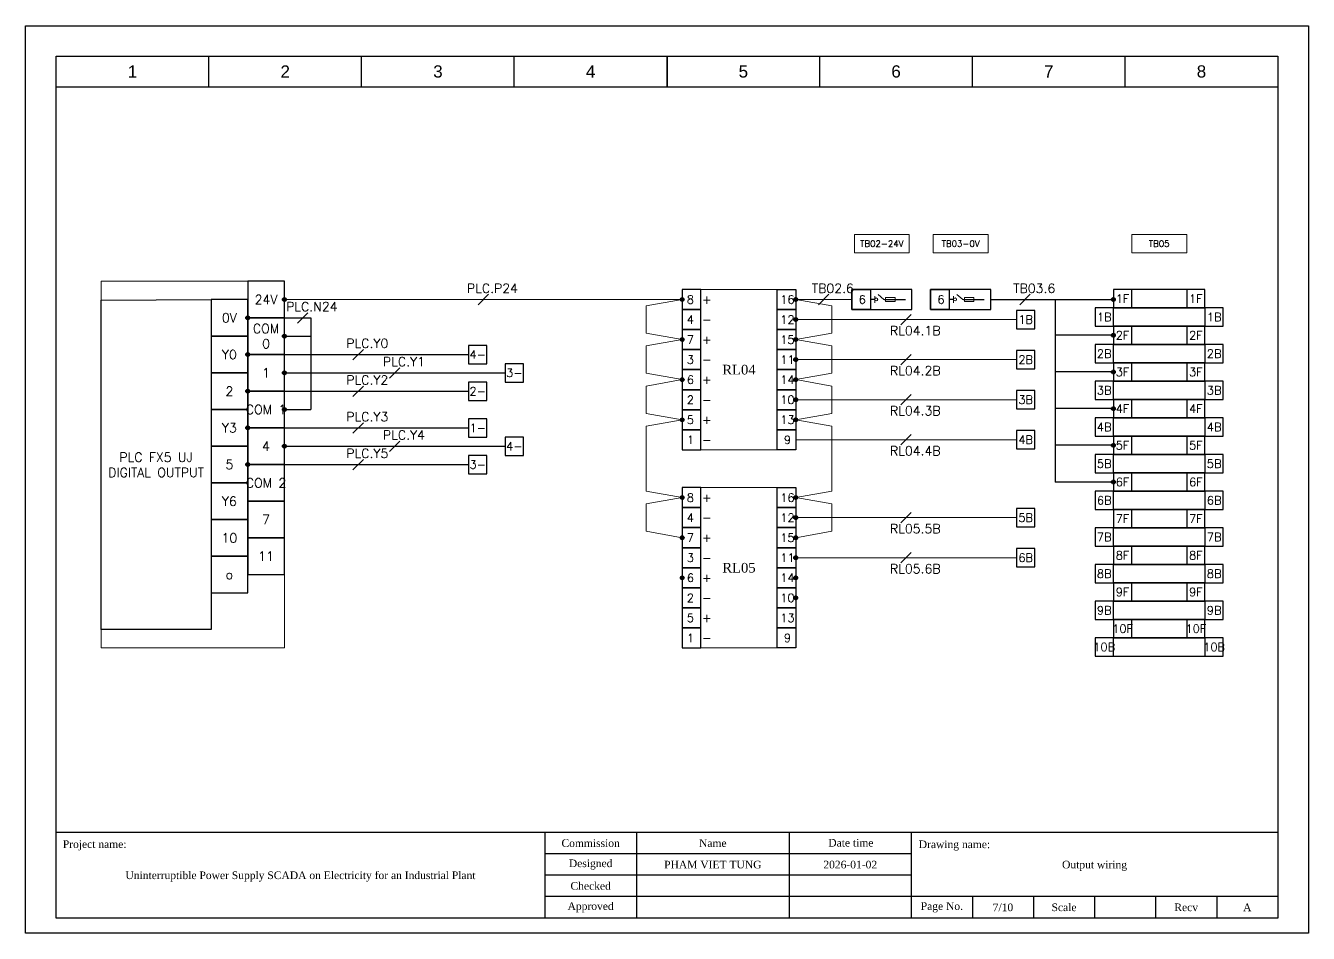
# Model space of a CAD drawing. Header units: millimetres. Extents: x 0 to 3300, y 0 to 297.
# Drawn here: x 1440 to 1860, y 0 to 297 of the extents above; entities that cross this region are included whole.
import ezdxf
from ezdxf.enums import TextEntityAlignment as Align

# ---------------------------------------------------------------- set-up
doc = ezdxf.new("R2010")
doc.units = ezdxf.units.MM
for name, color, linetype in [('0_TB_FEED THRU', 8, 'Continuous'), ('BLACK WIRE', 9, 'Continuous'), ('Frame_text', 3, 'Continuous')]:
    doc.layers.add(name, color=color, linetype=linetype)
for name, color, linetype, lineweight in [('LINE', 3, 'Continuous', 9), ('RED WIRE', 1, 'Continuous', 0), ('TEXT', 7, 'Continuous', 9), ('WIRING', 7, 'Continuous', 0)]:
    doc.layers.add(name, color=color, linetype=linetype, lineweight=lineweight)
doc.styles.add('F2.5 Romans', font='romans.shx', dxfattribs={"height": 2.5})
doc.styles.add('F4.0', font='arial.ttf', dxfattribs={"height": 4})
doc.styles.add('SIMPLEX', font='SIMPLEX.shx', dxfattribs={"width": 0.7})
doc.styles.get("Standard").update_dxf_attribs({"font": 'times.ttf', "height": 2.5})

# ---------------------------------------------------------------- blocks, each defined once
blk = doc.blocks.new('A3_BLOCK')
for p, q in [((10, 5), (10, 287)), ((10, 287), (410, 287)), ((60, 277), (60, 287)), ((110, 277), (110, 287)), ((160, 277), (160, 287)), ((210, 277), (210, 287)), ((210, 287), (210, 277)), ((260, 277), (260, 287)), ((310, 277), (310, 287)), ((360, 277), (360, 287)), ((410, 287), (410, 5)), ((10, 277), (410, 277)), ((410, 33), (10, 33)), ((170, 33), (170, 5)), ((200, 33), (200, 5)), ((250, 33), (250, 5)), ((290, 33), (290, 5)), ((290, 26), (170, 26)), ((290, 19), (170, 19)), ((410, 12), (170, 12)), ((310, 12), (310, 5)), ((330, 12), (330, 5)), ((350, 12), (350, 5)), ((370, 12), (370, 5)), ((390, 12), (390, 5)), ((410, 5), (10, 5))]:
    blk.add_line(p, q)
at = {"layer": 'Frame_text'}
blk.add_lwpolyline([(0, 0), (0, 297), (420, 297), (420, 0), (0, 0)], close=True, dxfattribs=at)
at = {"char_height": 4, "attachment_point": 5, "style": 'F4.0'}
for s, insert in [('1', (35, 282)), ('2', (85, 282)), ('3', (135, 282)), ('4', (185, 282)), ('5', (235, 282)), ('6', (285, 282)), ('7', (335, 282)), ('8', (385, 282))]:
    blk.add_mtext_dynamic_manual_height_columns(s, width=19.9819, gutter_width=25, heights=[0], dxfattribs=dict(at, insert=insert))
at = {"char_height": 2.5}
for s, width, insert, attachment_point in [('Project name:', 20.4464, (12.16, 30.44), 1), ('Commission', 24.3938, (185, 29.5), 5), ('Name', 19.9366, (225, 29.5), 5), ('\\pi2.82608;Date time', 19.9366, (259.98, 30.89), 1), ('Drawing name:', 24.4615, (292.42, 30.38), 1), ('Designed', 24.3938, (185, 22.5), 5), ('Checked', 25.3958, (185, 15.5), 5), ('Approved', 29.851, (185, 8.5), 5), ('Page No.', 19.9366, (300, 8.5), 5), ('Scale', 19.9366, (340, 8.5), 5), ('Recv', 19.9366, (380, 8.5), 5)]:
    blk.add_mtext_dynamic_manual_height_columns(s, width=width, gutter_width=25, heights=[0], dxfattribs=dict(at, insert=insert, attachment_point=attachment_point))
at = {"layer": 'Frame_text'}
for tag, p in [('DESIGNED', (225, 22.5)), ('DESIGNED_DATE', (270, 22.5)), ('DRAWING_NAME', (350, 22.5)), ('PROJECT_NAME', (90, 19)), ('CHECKED', (225, 15.5)), ('CHECKED_DATE', (270, 15.5)), ('APPROVED', (225, 8.5)), ('APPROVED_DATE', (270, 8.5)), ('PAGE', (320, 8.5)), ('SCALE', (360, 8.5)), ('RECV', (400, 8.5))]:
    blk.add_attdef(tag, text='', height=2.5, dxfattribs=at).set_placement(p, align=Align.MIDDLE_CENTER)

msp = doc.modelspace()

# ---------------------------------------------------------------- hatches: boundary and pattern name
at = {"linetype": 'Continuous'}
h = msp.add_hatch(dxfattribs=at)
h.set_pattern_fill('ANSI31', scale=0.096576, style=0)
h.set_pattern_definition([(45, (1291.45202, -40.61133), (-0.12046277, 0.12046277), [])])
edge = h.paths.add_edge_path()
edge.add_arc((1524.71, 207.4), 0.609, 0, 360)
h = msp.add_hatch(dxfattribs=at)
h.set_pattern_fill('ANSI31', scale=0.096576, style=0)
h.set_pattern_definition([(45, (1421.72467, -40.61133), (-0.12046277, 0.12046277), [])])
edge = h.paths.add_edge_path()
edge.add_arc((1654.98, 207.4), 0.609, 0, 360)
h = msp.add_hatch(dxfattribs=at)
h.set_pattern_fill('ANSI31', scale=0.096576, style=0)
h.set_pattern_definition([(45, (1458.88228, -40.61133), (-0.12046277, 0.12046277), [])])
edge = h.paths.add_edge_path()
edge.add_arc((1692.14, 207.4), 0.609, 0, 360)
h = msp.add_hatch(dxfattribs=at)
h.set_pattern_fill('ANSI31', scale=0.096576, style=0)
h.set_pattern_definition([(45, (1279.45202, -46.61133), (-0.12046277, 0.12046277), [])])
edge = h.paths.add_edge_path()
edge.add_arc((1512.71, 201.4), 0.609, 0, 360)
h = msp.add_hatch(dxfattribs=at)
h.set_pattern_fill('ANSI31', scale=0.096576, style=0)
h.set_pattern_definition([(45, (1458.88228, -47.16897), (-0.12046277, 0.12046277), [])])
edge = h.paths.add_edge_path()
edge.add_arc((1692.14, 200.84), 0.609, 0, 360)
h = msp.add_hatch(dxfattribs=at)
h.set_pattern_fill('ANSI31', scale=0.096576, style=0)
h.set_pattern_definition([(45, (1291.45202, -52.61133), (-0.12046277, 0.12046277), [])])
edge = h.paths.add_edge_path()
edge.add_arc((1524.71, 195.4), 0.609, 0, 360)
h = msp.add_hatch(dxfattribs=at)
h.set_pattern_fill('ANSI31', scale=0.096576, style=0)
h.set_pattern_definition([(45, (1421.72467, -53.7266), (-0.12046277, 0.12046277), [])])
edge = h.paths.add_edge_path()
edge.add_arc((1654.98, 194.28), 0.609, 0, 360)
h = msp.add_hatch(dxfattribs=at)
h.set_pattern_fill('ANSI31', scale=0.096576, style=0)
h.set_pattern_definition([(45, (1458.88228, -53.7266), (-0.12046277, 0.12046277), [])])
edge = h.paths.add_edge_path()
edge.add_arc((1692.14, 194.28), 0.609, 0, 360)
h = msp.add_hatch(dxfattribs=at)
h.set_pattern_fill('ANSI31', scale=0.096576, style=0)
h.set_pattern_definition([(45, (1279.45202, -58.61133), (-0.12046277, 0.12046277), [])])
edge = h.paths.add_edge_path()
edge.add_arc((1512.71, 189.4), 0.609, 0, 360)
h = msp.add_hatch(dxfattribs=at)
h.set_pattern_fill('ANSI31', scale=0.096576, style=0)
h.set_pattern_definition([(45, (1458.88228, -60.28423), (-0.12046277, 0.12046277), [])])
edge = h.paths.add_edge_path()
edge.add_arc((1692.14, 187.72), 0.609, 0, 360)
h = msp.add_hatch(dxfattribs=at)
h.set_pattern_fill('ANSI31', scale=0.096576, style=0)
h.set_pattern_definition([(45, (1291.45202, -64.61133), (-0.12046277, 0.12046277), [])])
edge = h.paths.add_edge_path()
edge.add_arc((1524.71, 183.4), 0.609, 0, 360)
h = msp.add_hatch(dxfattribs=at)
h.set_pattern_fill('ANSI31', scale=0.096576, style=0)
h.set_pattern_definition([(45, (1421.72467, -66.84186), (-0.12046277, 0.12046277), [])])
edge = h.paths.add_edge_path()
edge.add_arc((1654.98, 181.17), 0.609, 0, 360)
h = msp.add_hatch(dxfattribs=at)
h.set_pattern_fill('ANSI31', scale=0.096576, style=0)
h.set_pattern_definition([(45, (1458.88228, -66.84186), (-0.12046277, 0.12046277), [])])
edge = h.paths.add_edge_path()
edge.add_arc((1692.14, 181.17), 0.609, 0, 360)
h = msp.add_hatch(dxfattribs=at)
h.set_pattern_fill('ANSI31', scale=0.096576, style=0)
h.set_pattern_definition([(45, (1279.45202, -70.61133), (-0.12046277, 0.12046277), [])])
edge = h.paths.add_edge_path()
edge.add_arc((1512.71, 177.4), 0.609, 0, 360)
h = msp.add_hatch(dxfattribs=at)
h.set_pattern_fill('ANSI31', scale=0.096576, style=0)
h.set_pattern_definition([(45, (1458.88228, -73.39949), (-0.12046277, 0.12046277), [])])
edge = h.paths.add_edge_path()
edge.add_arc((1692.14, 174.61), 0.609, 0, 360)
h = msp.add_hatch(dxfattribs=at)
h.set_pattern_fill('ANSI31', scale=0.096576, style=0)
h.set_pattern_definition([(45, (1291.45202, -76.61133), (-0.12046277, 0.12046277), [])])
edge = h.paths.add_edge_path()
edge.add_arc((1524.71, 171.4), 0.609, 0, 360)
h = msp.add_hatch(dxfattribs=at)
h.set_pattern_fill('ANSI31', scale=0.096576, style=0)
h.set_pattern_definition([(45, (1421.72467, -79.95712), (-0.12046277, 0.12046277), [])])
edge = h.paths.add_edge_path()
edge.add_arc((1654.98, 168.05), 0.609, 0, 360)
h = msp.add_hatch(dxfattribs=at)
h.set_pattern_fill('ANSI31', scale=0.096576, style=0)
h.set_pattern_definition([(45, (1458.88228, -79.95712), (-0.12046277, 0.12046277), [])])
edge = h.paths.add_edge_path()
edge.add_arc((1692.14, 168.05), 0.609, 0, 360)
h = msp.add_hatch(dxfattribs=at)
h.set_pattern_fill('ANSI31', scale=0.096576, style=0)
h.set_pattern_definition([(45, (1279.45202, -82.61133), (-0.12046277, 0.12046277), [])])
edge = h.paths.add_edge_path()
edge.add_arc((1512.71, 165.4), 0.609, 0, 360)
h = msp.add_hatch(dxfattribs=at)
h.set_pattern_fill('ANSI31', scale=0.096576, style=0)
h.set_pattern_definition([(45, (1291.45202, -88.61133), (-0.12046277, 0.12046277), [])])
edge = h.paths.add_edge_path()
edge.add_arc((1524.71, 159.4), 0.609, 0, 360)
h = msp.add_hatch(dxfattribs=at)
h.set_pattern_fill('ANSI31', scale=0.096576, style=0)
h.set_pattern_definition([(45, (1279.45202, -94.61133), (-0.12046277, 0.12046277), [])])
edge = h.paths.add_edge_path()
edge.add_arc((1512.71, 153.4), 0.609, 0, 360)
h = msp.add_hatch(dxfattribs=at)
h.set_pattern_fill('ANSI31', scale=0.096576, style=0)
h.set_pattern_definition([(45, (1421.72467, -105.4291), (-0.12046277, 0.12046277), [])])
edge = h.paths.add_edge_path()
edge.add_arc((1654.98, 142.58), 0.609, 0, 360)
h = msp.add_hatch(dxfattribs=at)
h.set_pattern_fill('ANSI31', scale=0.096576, style=0)
h.set_pattern_definition([(45, (1458.88228, -105.4291), (-0.12046277, 0.12046277), [])])
edge = h.paths.add_edge_path()
edge.add_arc((1692.14, 142.58), 0.609, 0, 360)
h = msp.add_hatch(dxfattribs=at)
h.set_pattern_fill('ANSI31', scale=0.096576, style=0)
h.set_pattern_definition([(45, (1458.88228, -111.98674), (-0.12046277, 0.12046277), [])])
edge = h.paths.add_edge_path()
edge.add_arc((1692.14, 136.02), 0.609, 0, 360)
h = msp.add_hatch(dxfattribs=at)
h.set_pattern_fill('ANSI31', scale=0.096576, style=0)
h.set_pattern_definition([(45, (1421.72467, -118.54437), (-0.12046277, 0.12046277), [])])
edge = h.paths.add_edge_path()
edge.add_arc((1654.98, 129.46), 0.609, 0, 360)
h = msp.add_hatch(dxfattribs=at)
h.set_pattern_fill('ANSI31', scale=0.096576, style=0)
h.set_pattern_definition([(45, (1458.88228, -118.54437), (-0.12046277, 0.12046277), [])])
edge = h.paths.add_edge_path()
edge.add_arc((1692.14, 129.46), 0.609, 0, 360)
h = msp.add_hatch(dxfattribs=at)
h.set_pattern_fill('ANSI31', scale=0.096576, style=0)
h.set_pattern_definition([(45, (1458.88228, -125.102), (-0.12046277, 0.12046277), [])])
edge = h.paths.add_edge_path()
edge.add_arc((1692.14, 122.91), 0.609, 0, 360)
h = msp.add_hatch(dxfattribs=at)
h.set_pattern_fill('ANSI31', scale=0.096576, style=0)
h.set_pattern_definition([(45, (1421.72467, -131.65963), (-0.12046277, 0.12046277), [])])
edge = h.paths.add_edge_path()
edge.add_arc((1654.98, 116.35), 0.609, 0, 360)
h = msp.add_hatch(dxfattribs=at)
h.set_pattern_fill('ANSI31', scale=0.096576, style=0)
h.set_pattern_definition([(45, (1458.88228, -131.65963), (-0.12046277, 0.12046277), [])])
edge = h.paths.add_edge_path()
edge.add_arc((1692.14, 116.35), 0.609, 0, 360)
h = msp.add_hatch(dxfattribs=at)
h.set_pattern_fill('ANSI31', scale=0.096576, style=0)
h.set_pattern_definition([(45, (1458.88228, -138.21726), (-0.12046277, 0.12046277), [])])
edge = h.paths.add_edge_path()
edge.add_arc((1692.14, 109.79), 0.609, 0, 360)
at = {"layer": '0_TB_FEED THRU', "linetype": 'Continuous'}
h = msp.add_hatch(dxfattribs=at)
h.set_pattern_fill('ANSI31', scale=0.096576, style=0)
h.set_pattern_definition([(45, (1562.90057, -40.61133), (-0.12046277, 0.12046277), [])])
edge = h.paths.add_edge_path()
edge.add_arc((1796.16, 207.4), 0.609, 0, 360)
h = msp.add_hatch(dxfattribs=at)
h.set_pattern_fill('ANSI31', scale=0.096576, style=0)
h.set_pattern_definition([(45, (1562.90057, -52.33252), (-0.12046277, 0.12046277), [])])
edge = h.paths.add_edge_path()
edge.add_arc((1796.16, 195.68), 0.609, 0, 360)
h = msp.add_hatch(dxfattribs=at)
h.set_pattern_fill('ANSI31', scale=0.096576, style=0)
h.set_pattern_definition([(45, (1562.90057, -64.33252), (-0.12046277, 0.12046277), [])])
edge = h.paths.add_edge_path()
edge.add_arc((1796.16, 183.68), 0.609, 0, 360)
h = msp.add_hatch(dxfattribs=at)
h.set_pattern_fill('ANSI31', scale=0.096576, style=0)
h.set_pattern_definition([(45, (1562.90057, -76.33252), (-0.12046277, 0.12046277), [])])
edge = h.paths.add_edge_path()
edge.add_arc((1796.16, 171.68), 0.609, 0, 360)
h = msp.add_hatch(dxfattribs=at)
h.set_pattern_fill('ANSI31', scale=0.096576, style=0)
h.set_pattern_definition([(45, (1562.90057, -88.33252), (-0.12046277, 0.12046277), [])])
edge = h.paths.add_edge_path()
edge.add_arc((1796.16, 159.68), 0.609, 0, 360)
h = msp.add_hatch(dxfattribs=at)
h.set_pattern_fill('ANSI31', scale=0.096576, style=0)
h.set_pattern_definition([(45, (1562.90057, -100.33252), (-0.12046277, 0.12046277), [])])
edge = h.paths.add_edge_path()
edge.add_arc((1796.16, 147.68), 0.609, 0, 360)

# ---------------------------------------------------------------- linework, layer by layer
for p, q in [((1826.16, 210.68), (1796.16, 210.68)), ((1832.16, 204.68), (1790.16, 204.68)), ((1796.16, 204.68), (1826.16, 204.68)), ((1790.16, 198.68), (1832.16, 198.68)), ((1826.16, 198.68), (1796.16, 198.68)), ((1832.16, 192.68), (1790.16, 192.68)), ((1796.16, 192.68), (1826.16, 192.68)), ((1790.16, 186.68), (1832.16, 186.68)), ((1826.16, 186.68), (1796.16, 186.68)), ((1832.16, 180.68), (1790.16, 180.68)), ((1796.16, 180.68), (1826.16, 180.68)), ((1790.16, 174.68), (1832.16, 174.68)), ((1826.16, 174.68), (1796.16, 174.68)), ((1832.16, 168.68), (1790.16, 168.68)), ((1796.16, 168.68), (1826.16, 168.68)), ((1790.16, 162.68), (1832.16, 162.68)), ((1826.16, 162.68), (1796.16, 162.68)), ((1832.16, 156.68), (1790.16, 156.68)), ((1796.16, 156.68), (1826.16, 156.68)), ((1790.16, 150.68), (1832.16, 150.68)), ((1826.16, 150.68), (1796.16, 150.68)), ((1832.16, 144.68), (1790.16, 144.68)), ((1796.16, 144.68), (1826.16, 144.68)), ((1790.16, 138.68), (1832.16, 138.68)), ((1826.16, 138.68), (1796.16, 138.68)), ((1832.16, 132.68), (1790.16, 132.68)), ((1796.16, 132.68), (1826.16, 132.68)), ((1790.16, 126.68), (1832.16, 126.68)), ((1826.16, 126.68), (1796.16, 126.68)), ((1832.16, 120.68), (1790.16, 120.68)), ((1796.16, 120.68), (1826.16, 120.68)), ((1790.16, 114.68), (1832.16, 114.68)), ((1826.16, 114.68), (1796.16, 114.68)), ((1832.16, 108.68), (1790.16, 108.68)), ((1796.16, 108.68), (1826.16, 108.68)), ((1790.16, 102.68), (1832.16, 102.68)), ((1826.16, 102.68), (1796.16, 102.68)), ((1832.16, 96.68), (1790.16, 96.68)), ((1796.16, 96.68), (1826.16, 96.68)), ((1790.16, 90.68), (1832.16, 90.68))]:
    msp.add_line(p, q)
at = {"color": 0}
for p, q in [((1718, 207.4), (1716.62, 207.4)), ((1721.23, 207.4), (1728.04, 207.4)), ((1743.81, 207.4), (1742.43, 207.4)), ((1747.04, 207.4), (1753.85, 207.4))]:
    msp.add_line(p, q, dxfattribs=at)
for points in [[(1661.1, 210.68), (1654.98, 210.68), (1654.98, 204.12), (1661.1, 204.12)], [(1686.03, 210.68), (1692.14, 210.68), (1692.14, 204.12), (1686.03, 204.12)], [(1661.1, 204.12), (1654.98, 204.12), (1654.98, 197.56), (1661.1, 197.56)], [(1686.03, 204.12), (1692.14, 204.12), (1692.14, 197.56), (1686.03, 197.56)], [(1661.1, 197.56), (1654.98, 197.56), (1654.98, 191), (1661.1, 191)], [(1686.03, 197.56), (1692.14, 197.56), (1692.14, 191), (1686.03, 191)], [(1585.03, 186.4), (1591.03, 186.4), (1591.03, 192.4), (1585.03, 192.4)], [(1661.1, 191), (1654.98, 191), (1654.98, 184.45), (1661.1, 184.45)], [(1686.03, 191), (1692.14, 191), (1692.14, 184.45), (1686.03, 184.45)], [(1597.03, 180.4), (1603.03, 180.4), (1603.03, 186.4), (1597.03, 186.4)], [(1661.1, 184.45), (1654.98, 184.45), (1654.98, 177.89), (1661.1, 177.89)], [(1686.03, 184.45), (1692.14, 184.45), (1692.14, 177.89), (1686.03, 177.89)], [(1585.03, 174.4), (1591.03, 174.4), (1591.03, 180.4), (1585.03, 180.4)], [(1661.1, 177.89), (1654.98, 177.89), (1654.98, 171.33), (1661.1, 171.33)], [(1686.03, 177.89), (1692.14, 177.89), (1692.14, 171.33), (1686.03, 171.33)], [(1585.03, 162.4), (1591.03, 162.4), (1591.03, 168.4), (1585.03, 168.4)], [(1661.1, 171.33), (1654.98, 171.33), (1654.98, 164.77), (1661.1, 164.77)], [(1686.03, 171.33), (1692.14, 171.33), (1692.14, 164.77), (1686.03, 164.77)], [(1661.1, 164.77), (1654.98, 164.77), (1654.98, 158.21), (1661.1, 158.21)], [(1686.03, 164.77), (1692.14, 164.77), (1692.14, 158.21), (1686.03, 158.21)], [(1597.03, 156.4), (1603.03, 156.4), (1603.03, 162.4), (1597.03, 162.4)], [(1585.03, 150.4), (1591.03, 150.4), (1591.03, 156.4), (1585.03, 156.4)], [(1661.1, 145.86), (1654.98, 145.86), (1654.98, 139.3), (1661.1, 139.3)], [(1686.03, 145.86), (1692.14, 145.86), (1692.14, 139.3), (1686.03, 139.3)], [(1661.1, 139.3), (1654.98, 139.3), (1654.98, 132.74), (1661.1, 132.74)], [(1686.03, 139.3), (1692.14, 139.3), (1692.14, 132.74), (1686.03, 132.74)], [(1661.1, 132.74), (1654.98, 132.74), (1654.98, 126.18), (1661.1, 126.18)], [(1686.03, 132.74), (1692.14, 132.74), (1692.14, 126.18), (1686.03, 126.18)], [(1661.1, 126.18), (1654.98, 126.18), (1654.98, 119.63), (1661.1, 119.63)], [(1686.03, 126.18), (1692.14, 126.18), (1692.14, 119.63), (1686.03, 119.63)], [(1661.1, 119.63), (1654.98, 119.63), (1654.98, 113.07), (1661.1, 113.07)], [(1686.03, 119.63), (1692.14, 119.63), (1692.14, 113.07), (1686.03, 113.07)], [(1661.1, 113.07), (1654.98, 113.07), (1654.98, 106.51), (1661.1, 106.51)], [(1686.03, 113.07), (1692.14, 113.07), (1692.14, 106.51), (1686.03, 106.51)], [(1661.1, 106.51), (1654.98, 106.51), (1654.98, 99.95), (1661.1, 99.95)], [(1686.03, 106.51), (1692.14, 106.51), (1692.14, 99.95), (1686.03, 99.95)], [(1661.1, 99.95), (1654.98, 99.95), (1654.98, 93.4), (1661.1, 93.4)], [(1686.03, 99.95), (1692.14, 99.95), (1692.14, 93.4), (1686.03, 93.4)]]:
    msp.add_lwpolyline(points, close=True)
at = {"color": 7, "linetype": 'Continuous'}
for centre in [(1524.71, 207.4), (1654.98, 207.4), (1692.14, 207.4), (1512.71, 201.4), (1692.14, 200.84), (1524.71, 195.4), (1654.98, 194.28), (1692.14, 194.28), (1512.71, 189.4), (1692.14, 187.72), (1524.71, 183.4), (1654.98, 181.17), (1692.14, 181.17), (1512.71, 177.4), (1692.14, 174.61), (1524.71, 171.4), (1654.98, 168.05), (1692.14, 168.05), (1512.71, 165.4), (1524.71, 159.4), (1512.71, 153.4), (1654.98, 142.58), (1692.14, 142.58), (1692.14, 136.02), (1654.98, 129.46), (1692.14, 129.46), (1692.14, 122.91), (1654.98, 116.35), (1692.14, 116.35), (1692.14, 109.79)]:
    msp.add_circle(centre, 0.609, dxfattribs=at)
at = {"layer": '0_TB_FEED THRU'}
for p, q in [((1796.16, 210.68), (1796.16, 204.68)), ((1826.16, 204.68), (1826.16, 210.68)), ((1790.16, 204.68), (1790.16, 198.68)), ((1832.16, 198.68), (1832.16, 204.68)), ((1796.16, 198.68), (1796.16, 192.68)), ((1826.16, 192.68), (1826.16, 198.68)), ((1512.71, 189.4), (1585.03, 189.4)), ((1790.16, 192.68), (1790.16, 186.68)), ((1832.16, 186.68), (1832.16, 192.68)), ((1796.16, 186.68), (1796.16, 180.68)), ((1826.16, 180.68), (1826.16, 186.68)), ((1524.71, 183.4), (1597.03, 183.4)), ((1790.16, 180.68), (1790.16, 174.68)), ((1832.16, 174.68), (1832.16, 180.68)), ((1512.71, 177.4), (1585.03, 177.4)), ((1796.16, 174.68), (1796.16, 168.68)), ((1826.16, 168.68), (1826.16, 174.68)), ((1790.16, 168.68), (1790.16, 162.68)), ((1832.16, 162.68), (1832.16, 168.68)), ((1512.71, 165.4), (1585.03, 165.4)), ((1796.16, 162.68), (1796.16, 156.68)), ((1826.16, 156.68), (1826.16, 162.68)), ((1524.71, 159.4), (1597.03, 159.4)), ((1790.16, 156.68), (1790.16, 150.68)), ((1832.16, 150.68), (1832.16, 156.68)), ((1512.71, 153.4), (1585.03, 153.4)), ((1796.16, 150.68), (1796.16, 144.68)), ((1826.16, 144.68), (1826.16, 150.68)), ((1790.16, 144.68), (1790.16, 138.68)), ((1832.16, 138.68), (1832.16, 144.68)), ((1796.16, 138.68), (1796.16, 132.68)), ((1826.16, 132.68), (1826.16, 138.68)), ((1790.16, 132.68), (1790.16, 126.68)), ((1832.16, 126.68), (1832.16, 132.68)), ((1796.16, 126.68), (1796.16, 120.68)), ((1826.16, 120.68), (1826.16, 126.68)), ((1790.16, 120.68), (1790.16, 114.68)), ((1832.16, 114.68), (1832.16, 120.68)), ((1796.16, 114.68), (1796.16, 108.68)), ((1826.16, 108.68), (1826.16, 114.68)), ((1790.16, 108.68), (1790.16, 102.68)), ((1832.16, 102.68), (1832.16, 108.68)), ((1796.16, 102.68), (1796.16, 96.68)), ((1826.16, 96.68), (1826.16, 102.68)), ((1790.16, 96.68), (1790.16, 90.68)), ((1832.16, 90.68), (1832.16, 96.68))]:
    msp.add_line(p, q, dxfattribs=at)
for points in [[(1512.71, 201.4), (1524.71, 201.4), (1524.71, 213.4), (1512.71, 213.4)], [(1710.5, 210.68), (1710.5, 204.11), (1730.19, 204.11), (1730.19, 210.68)], [(1710.5, 210.68), (1716.62, 210.68), (1716.62, 204.11), (1710.5, 204.11)], [(1736.31, 210.68), (1736.31, 204.11), (1756, 204.11), (1756, 210.68)], [(1736.31, 210.68), (1742.43, 210.68), (1742.43, 204.11), (1736.31, 204.11)], [(1796.16, 204.68), (1802.16, 204.68), (1802.16, 210.68), (1796.16, 210.68)], [(1820.16, 204.68), (1826.16, 204.68), (1826.16, 210.68), (1820.16, 210.68)], [(1464.71, 207.18), (1500.71, 207.4), (1500.71, 99.4), (1464.71, 99.4)], [(1500.71, 195.4), (1512.71, 195.4), (1512.71, 207.4), (1500.71, 207.4)], [(1764.46, 197.84), (1770.46, 197.84), (1770.46, 203.84), (1764.46, 203.84)], [(1790.16, 198.68), (1796.16, 198.68), (1796.16, 204.68), (1790.16, 204.68)], [(1826.16, 198.68), (1832.16, 198.68), (1832.16, 204.68), (1826.16, 204.68)], [(1512.71, 189.4), (1524.71, 189.4), (1524.71, 201.4), (1512.71, 201.4)], [(1796.16, 192.68), (1802.16, 192.68), (1802.16, 198.68), (1796.16, 198.68)], [(1820.16, 192.68), (1826.16, 192.68), (1826.16, 198.68), (1820.16, 198.68)], [(1500.71, 183.4), (1512.71, 183.4), (1512.71, 195.4), (1500.71, 195.4)], [(1512.71, 177.4), (1524.71, 177.4), (1524.71, 189.4), (1512.71, 189.4)], [(1764.46, 184.72), (1770.46, 184.72), (1770.46, 190.72), (1764.46, 190.72)], [(1790.16, 186.68), (1796.16, 186.68), (1796.16, 192.68), (1790.16, 192.68)], [(1826.16, 186.68), (1832.16, 186.68), (1832.16, 192.68), (1826.16, 192.68)], [(1796.16, 180.68), (1802.16, 180.68), (1802.16, 186.68), (1796.16, 186.68)], [(1820.16, 180.68), (1826.16, 180.68), (1826.16, 186.68), (1820.16, 186.68)], [(1500.71, 171.4), (1512.71, 171.4), (1512.71, 183.4), (1500.71, 183.4)], [(1790.16, 174.68), (1796.16, 174.68), (1796.16, 180.68), (1790.16, 180.68)], [(1826.16, 174.68), (1832.16, 174.68), (1832.16, 180.68), (1826.16, 180.68)], [(1512.71, 165.4), (1524.71, 165.4), (1524.71, 177.4), (1512.71, 177.4)], [(1764.46, 171.61), (1770.46, 171.61), (1770.46, 177.61), (1764.46, 177.61)], [(1796.16, 168.68), (1802.16, 168.68), (1802.16, 174.68), (1796.16, 174.68)], [(1820.16, 168.68), (1826.16, 168.68), (1826.16, 174.68), (1820.16, 174.68)], [(1500.71, 159.4), (1512.71, 159.4), (1512.71, 171.4), (1500.71, 171.4)], [(1790.16, 162.68), (1796.16, 162.68), (1796.16, 168.68), (1790.16, 168.68)], [(1826.16, 162.68), (1832.16, 162.68), (1832.16, 168.68), (1826.16, 168.68)], [(1512.71, 153.4), (1524.71, 153.4), (1524.71, 165.4), (1512.71, 165.4)], [(1764.46, 158.49), (1770.46, 158.49), (1770.46, 164.49), (1764.46, 164.49)], [(1796.16, 156.68), (1802.16, 156.68), (1802.16, 162.68), (1796.16, 162.68)], [(1820.16, 156.68), (1826.16, 156.68), (1826.16, 162.68), (1820.16, 162.68)], [(1500.71, 147.4), (1512.71, 147.4), (1512.71, 159.4), (1500.71, 159.4)], [(1790.16, 150.68), (1796.16, 150.68), (1796.16, 156.68), (1790.16, 156.68)], [(1826.16, 150.68), (1832.16, 150.68), (1832.16, 156.68), (1826.16, 156.68)], [(1512.71, 141.4), (1524.71, 141.4), (1524.71, 153.4), (1512.71, 153.4)], [(1500.71, 135.4), (1512.71, 135.4), (1512.71, 147.4), (1500.71, 147.4)], [(1796.16, 144.68), (1802.16, 144.68), (1802.16, 150.68), (1796.16, 150.68)], [(1820.16, 144.68), (1826.16, 144.68), (1826.16, 150.68), (1820.16, 150.68)], [(1790.16, 138.68), (1796.16, 138.68), (1796.16, 144.68), (1790.16, 144.68)], [(1826.16, 138.68), (1832.16, 138.68), (1832.16, 144.68), (1826.16, 144.68)], [(1512.71, 129.4), (1524.71, 129.4), (1524.71, 141.4), (1512.71, 141.4)], [(1764.46, 133.02), (1770.46, 133.02), (1770.46, 139.02), (1764.46, 139.02)], [(1796.16, 132.68), (1802.16, 132.68), (1802.16, 138.68), (1796.16, 138.68)], [(1820.16, 132.68), (1826.16, 132.68), (1826.16, 138.68), (1820.16, 138.68)], [(1500.71, 123.4), (1512.71, 123.4), (1512.71, 135.4), (1500.71, 135.4)], [(1790.16, 126.68), (1796.16, 126.68), (1796.16, 132.68), (1790.16, 132.68)], [(1826.16, 126.68), (1832.16, 126.68), (1832.16, 132.68), (1826.16, 132.68)], [(1512.71, 117.4), (1524.71, 117.4), (1524.71, 129.4), (1512.71, 129.4)], [(1796.16, 120.68), (1802.16, 120.68), (1802.16, 126.68), (1796.16, 126.68)], [(1820.16, 120.68), (1826.16, 120.68), (1826.16, 126.68), (1820.16, 126.68)], [(1500.71, 111.4), (1512.71, 111.4), (1512.71, 123.4), (1500.71, 123.4)], [(1764.46, 119.91), (1770.46, 119.91), (1770.46, 125.91), (1764.46, 125.91)], [(1790.16, 114.68), (1796.16, 114.68), (1796.16, 120.68), (1790.16, 120.68)], [(1826.16, 114.68), (1832.16, 114.68), (1832.16, 120.68), (1826.16, 120.68)], [(1796.16, 108.68), (1802.16, 108.68), (1802.16, 114.68), (1796.16, 114.68)], [(1820.16, 108.68), (1826.16, 108.68), (1826.16, 114.68), (1820.16, 114.68)], [(1790.16, 102.68), (1796.16, 102.68), (1796.16, 108.68), (1790.16, 108.68)], [(1826.16, 102.68), (1832.16, 102.68), (1832.16, 108.68), (1826.16, 108.68)], [(1796.16, 96.68), (1802.16, 96.68), (1802.16, 102.68), (1796.16, 102.68)], [(1820.16, 96.68), (1826.16, 96.68), (1826.16, 102.68), (1820.16, 102.68)], [(1790.16, 90.68), (1796.16, 90.68), (1796.16, 96.68), (1790.16, 96.68)], [(1826.16, 90.68), (1832.16, 90.68), (1832.16, 96.68), (1826.16, 96.68)]]:
    msp.add_lwpolyline(points, close=True, dxfattribs=at)
at = {"layer": '0_TB_FEED THRU', "color": 7, "linetype": 'Continuous'}
for centre in [(1796.16, 207.4), (1796.16, 195.68), (1796.16, 183.68), (1796.16, 171.68), (1796.16, 159.68), (1796.16, 147.68)]:
    msp.add_circle(centre, 0.609, dxfattribs=at)
at = {"layer": 'BLACK WIRE'}
for p, q in [((1756, 207.4), (1796.16, 207.4)), ((1777.08, 207.4), (1777.08, 183.68)), ((1512.71, 201.4), (1533.39, 201.4)), ((1533.39, 201.4), (1533.39, 195.36)), ((1524.71, 195.4), (1533.39, 195.36)), ((1533.39, 195.36), (1533.39, 171.4)), ((1796.16, 195.68), (1777.08, 195.68)), ((1796.16, 183.68), (1777.08, 183.68)), ((1777.08, 183.68), (1777.08, 147.68)), ((1524.71, 171.4), (1533.39, 171.4)), ((1796.16, 171.68), (1777.08, 171.68)), ((1796.16, 159.68), (1777.08, 159.68)), ((1796.16, 147.68), (1777.08, 147.68))]:
    msp.add_line(p, q, dxfattribs=at)
at = {"layer": 'LINE'}
for p, q in [((1718, 208.5), (1718, 206.29)), ((1743.81, 208.5), (1743.81, 206.29))]:
    msp.add_line(p, q, dxfattribs=at)
for points in [[(1711.34, 222.68), (1729.34, 222.68), (1729.34, 228.68), (1711.34, 228.68)], [(1737.15, 222.68), (1755.15, 222.68), (1755.15, 228.68), (1737.15, 228.68)], [(1802.16, 222.68), (1820.16, 222.68), (1820.16, 228.68), (1802.16, 228.68)], [(1464.71, 93.4), (1524.71, 93.4), (1524.71, 213.4), (1464.71, 213.4)]]:
    msp.add_lwpolyline(points, close=True, dxfattribs=at)
for centre in [(1718.5, 207.4), (1744.31, 207.4)]:
    msp.add_circle(centre, 0.491, dxfattribs=at)
at = {"layer": 'RED WIRE'}
for p, q in [((1524.71, 207.4), (1654.98, 207.4)), ((1654.98, 207.4), (1643.17, 205.31)), ((1692.14, 207.4), (1703.96, 205.31)), ((1692.14, 207.4), (1710.5, 207.4)), ((1643.17, 205.31), (1643.17, 196.37)), ((1703.96, 205.31), (1703.96, 196.37)), ((1692.14, 200.84), (1764.46, 200.84)), ((1654.98, 194.28), (1643.17, 196.37)), ((1654.98, 194.28), (1643.17, 192.2)), ((1692.14, 194.28), (1703.96, 196.37)), ((1692.14, 194.28), (1703.96, 192.2)), ((1643.17, 192.2), (1643.17, 183.25)), ((1703.96, 192.2), (1703.96, 183.25)), ((1692.14, 187.72), (1764.46, 187.72)), ((1654.98, 181.17), (1643.17, 183.25)), ((1654.98, 181.17), (1643.17, 179.08)), ((1692.14, 181.17), (1703.96, 183.25)), ((1692.14, 181.17), (1703.96, 179.08)), ((1643.17, 179.08), (1643.17, 170.13)), ((1703.96, 179.08), (1703.96, 170.13)), ((1692.14, 174.61), (1764.46, 174.61)), ((1654.98, 168.05), (1643.17, 170.13)), ((1654.98, 168.05), (1643.17, 165.97)), ((1692.14, 168.05), (1703.96, 170.13)), ((1692.14, 168.05), (1703.96, 165.97)), ((1643.17, 165.97), (1643.17, 144.66)), ((1703.96, 165.97), (1703.96, 144.66)), ((1692.14, 161.49), (1764.46, 161.49)), ((1654.98, 142.58), (1643.17, 144.66)), ((1692.14, 142.58), (1703.96, 144.66)), ((1654.98, 142.58), (1643.17, 140.5)), ((1643.17, 140.5), (1643.17, 131.55)), ((1692.14, 142.58), (1703.96, 140.5)), ((1703.96, 140.5), (1703.96, 131.55)), ((1692.14, 136.02), (1764.46, 136.02)), ((1654.98, 129.46), (1643.17, 131.55)), ((1692.14, 129.46), (1703.96, 131.55)), ((1692.14, 122.91), (1764.46, 122.91))]:
    msp.add_line(p, q, dxfattribs=at)
at = {"layer": 'WIRING'}
for p, q in [((1588.15, 205.7), (1591.55, 209.09)), ((1699.62, 205.7), (1703.02, 209.09)), ((1721.03, 207.4), (1719.09, 209.01)), ((1721.57, 207.4), (1721.03, 207.4)), ((1746.84, 207.4), (1744.9, 209.01)), ((1747.38, 207.4), (1746.84, 207.4)), ((1765.56, 205.7), (1768.96, 209.09)), ((1529.03, 199.7), (1532.42, 203.09)), ((1726.61, 199.14), (1730, 202.54)), ((1547.18, 187.7), (1550.57, 191.09)), ((1726.61, 186.03), (1730, 189.42)), ((1559.18, 181.7), (1562.57, 185.09)), ((1547.18, 175.7), (1550.57, 179.09)), ((1726.61, 172.91), (1730, 176.31)), ((1547.18, 163.7), (1550.57, 167.09)), ((1559.18, 157.7), (1562.57, 161.09)), ((1726.61, 159.8), (1730, 163.19)), ((1547.18, 151.7), (1550.57, 155.09)), ((1726.61, 134.32), (1730, 137.72)), ((1726.61, 121.21), (1730, 124.6))]:
    msp.add_line(p, q, dxfattribs=at)
for points in [[(1724.67, 208.07), (1721.57, 208.07), (1721.57, 206.72), (1724.67, 206.72)], [(1750.48, 208.07), (1747.38, 208.07), (1747.38, 206.72), (1750.48, 206.72)]]:
    msp.add_lwpolyline(points, close=True, dxfattribs=at)
at = {"layer": 'WIRING', "color": 3, "linetype": 'Continuous'}
for points in [[(1692.14, 158.21), (1654.98, 158.21), (1654.98, 210.68), (1692.14, 210.68)], [(1692.14, 93.4), (1654.98, 93.4), (1654.98, 145.86), (1692.14, 145.86)]]:
    msp.add_3dface(points, dxfattribs=at)

# ---------------------------------------------------------------- block references
ref = msp.add_blockref('A3_BLOCK', (1440, 0))
ref.add_attrib('RECV', 'A', dxfattribs={"layer": 'Frame_text', "height": 2.5}).set_placement((1840, 8.5), align=Align.MIDDLE_CENTER)
ref.add_attrib('PAGE', '7/10', dxfattribs={"layer": 'Frame_text', "height": 2.5}).set_placement((1760, 8.5), align=Align.MIDDLE_CENTER)
ref.add_attrib('DRAWING_NAME', 'Output wiring', dxfattribs={"layer": 'Frame_text', "height": 2.5}).set_placement((1790, 22.5), align=Align.MIDDLE_CENTER)
ref.add_attrib('DESIGNED_DATE', '2026-01-02', dxfattribs={"layer": 'Frame_text', "height": 2.5}).set_placement((1710, 22.5), align=Align.MIDDLE_CENTER)
ref.add_attrib('DESIGNED', 'PHAM VIET TUNG', dxfattribs={"layer": 'Frame_text', "height": 2.5}).set_placement((1665, 22.5), align=Align.MIDDLE_CENTER)
ref.add_attrib('PROJECT_NAME', 'Uninterruptible Power Supply SCADA on Electricity for an Industrial Plant', dxfattribs={"layer": 'Frame_text', "height": 2.5}).set_placement((1530, 19), align=Align.MIDDLE_CENTER)

# ---------------------------------------------------------------- texts
at = {"color": 2}
for s, height, style, p in [('TB02-24V', 2.057, 'F2.5 Romans', (1720.34, 225.68)), ('TB03-0V', 2.057, 'F2.5 Romans', (1746.15, 225.68)), ('TB05', 2.057, 'F2.5 Romans', (1811.16, 225.68)), ('8', 2.72, 'SIMPLEX', (1657.68, 207.38)), ('+', 2.72, 'SIMPLEX', (1663.05, 207.38)), ('16', 2.72, 'SIMPLEX', (1689.45, 207.38)), ('4', 2.72, 'SIMPLEX', (1657.68, 200.82)), ('12', 2.72, 'SIMPLEX', (1689.45, 200.82)), ('-', 2.72, 'SIMPLEX', (1663.05, 200.82)), ('7', 2.72, 'SIMPLEX', (1657.68, 194.26)), ('+', 2.72, 'SIMPLEX', (1663.05, 194.26)), ('15', 2.72, 'SIMPLEX', (1689.45, 194.26)), ('4-', 2.72, 'SIMPLEX', (1588.03, 189.4)), ('3', 2.72, 'SIMPLEX', (1657.68, 187.71)), ('11', 2.72, 'SIMPLEX', (1689.45, 187.71)), ('-', 2.72, 'SIMPLEX', (1663.05, 187.71)), ('3-', 2.72, 'SIMPLEX', (1600.03, 183.4)), ('6', 2.72, 'SIMPLEX', (1657.68, 181.15)), ('+', 2.72, 'SIMPLEX', (1663.05, 181.15)), ('14', 2.72, 'SIMPLEX', (1689.45, 181.15)), ('2-', 2.72, 'SIMPLEX', (1588.03, 177.4)), ('2', 2.72, 'SIMPLEX', (1657.68, 174.59)), ('-', 2.72, 'SIMPLEX', (1663.05, 174.59)), ('10', 2.72, 'SIMPLEX', (1689.45, 174.59)), ('5', 2.72, 'SIMPLEX', (1657.68, 168.03)), ('+', 2.72, 'SIMPLEX', (1663.05, 168.03)), ('13', 2.72, 'SIMPLEX', (1689.45, 168.03)), ('1-', 2.72, 'SIMPLEX', (1588.03, 165.4)), ('4-', 2.72, 'SIMPLEX', (1600.03, 159.4)), ('1', 2.72, 'SIMPLEX', (1657.68, 161.48)), ('-', 2.72, 'SIMPLEX', (1663.05, 161.48)), ('9', 2.72, 'SIMPLEX', (1689.45, 161.48)), ('3-', 2.72, 'SIMPLEX', (1588.03, 153.4)), ('8', 2.72, 'SIMPLEX', (1657.68, 142.56)), ('+', 2.72, 'SIMPLEX', (1663.05, 142.56)), ('16', 2.72, 'SIMPLEX', (1689.45, 142.56)), ('4', 2.72, 'SIMPLEX', (1657.68, 136)), ('-', 2.72, 'SIMPLEX', (1663.05, 136)), ('12', 2.72, 'SIMPLEX', (1689.45, 136)), ('7', 2.72, 'SIMPLEX', (1657.68, 129.45)), ('+', 2.72, 'SIMPLEX', (1663.05, 129.45)), ('15', 2.72, 'SIMPLEX', (1689.45, 129.45)), ('3', 2.72, 'SIMPLEX', (1657.68, 122.89)), ('-', 2.72, 'SIMPLEX', (1663.05, 122.89)), ('11', 2.72, 'SIMPLEX', (1689.45, 122.89)), ('6', 2.72, 'SIMPLEX', (1657.68, 116.33)), ('14', 2.72, 'SIMPLEX', (1689.45, 116.33)), ('+', 2.72, 'SIMPLEX', (1663.05, 116.33)), ('2', 2.72, 'SIMPLEX', (1657.68, 109.77)), ('-', 2.72, 'SIMPLEX', (1663.05, 109.77)), ('10', 2.72, 'SIMPLEX', (1689.45, 109.77)), ('5', 2.72, 'SIMPLEX', (1657.68, 103.22)), ('+', 2.72, 'SIMPLEX', (1663.05, 103.22)), ('13', 2.72, 'SIMPLEX', (1689.45, 103.22)), ('1', 2.72, 'SIMPLEX', (1657.68, 96.66)), ('9', 2.72, 'SIMPLEX', (1689.45, 96.66)), ('-', 2.72, 'SIMPLEX', (1663.05, 96.66))]:
    msp.add_text(s, height=height, dxfattribs=dict(at, style=style)).set_placement(p, align=Align.MIDDLE_CENTER)
at = {"char_height": 3, "attachment_point": 5, "style": 'F2.5 Romans'}
for s, width, insert in [('PLC.P24', 12.6407, (1592.84, 211.04)), ('TB02.6', 12.6407, (1704.31, 211.04)), ('TB03.6', 12.6407, (1770.25, 211.04)), ('24V', 12.6407, (1518.71, 207.4)), ('PLC.N24', 12.6407, (1533.71, 205.04)), ('0V', 12.6407, (1506.71, 201.4)), ('COM\\P0', 12.6407, (1518.71, 195.4)), ('RL04.1B', 12.6407, (1731.29, 197.22)), ('PLC.Y0', 12.6407, (1551.86, 193.04)), ('Y0', 12.6407, (1506.71, 189.4)), ('1', 12.6407, (1518.71, 183.4)), ('PLC.Y1', 12.6407, (1563.86, 187.04)), ('RL04.2B', 12.6407, (1731.29, 184.11)), ('PLC.Y2', 12.6407, (1551.86, 181.04)), ('2', 12.6407, (1506.71, 177.4)), ('COM 1', 12.6407, (1518.71, 171.4)), ('RL04.3B', 12.6407, (1731.29, 170.99)), ('PLC.Y3', 12.6407, (1551.86, 169.04)), ('Y3', 12.6407, (1506.71, 165.4)), ('PLC.Y4', 12.6407, (1563.86, 163.04)), ('4', 12.6407, (1518.71, 159.4)), ('PLC FX5 UJ\\PDIGITAL OUTPUT', 35.884, (1482.71, 153.29)), ('PLC.Y5', 12.6407, (1551.86, 157.04)), ('RL04.4B', 12.6407, (1731.29, 157.88)), ('5', 12.6407, (1506.71, 153.4)), ('COM 2', 12.6407, (1518.71, 147.4)), ('Y6', 12.6407, (1506.71, 141.4)), ('7', 12.6407, (1518.71, 135.4)), ('10', 12.6407, (1506.71, 129.4)), ('RL05.5B', 12.6407, (1731.29, 132.4)), ('11', 12.6407, (1518.71, 123.4)), ('o', 12.6407, (1506.71, 117.4)), ('RL05.6B', 12.6407, (1731.29, 119.29))]:
    msp.add_mtext_dynamic_manual_height_columns(s, width=width, gutter_width=15, heights=[0], dxfattribs=dict(at, insert=insert))
at = {"layer": '0_TB_FEED THRU', "color": 2, "style": 'SIMPLEX'}
for s, p in [('1F', (1799.16, 207.68)), ('1F', (1823.16, 207.68)), ('1B', (1767.46, 200.84)), ('1B', (1793.16, 201.68)), ('1B', (1829.16, 201.68)), ('2F', (1799.16, 195.68)), ('2F', (1823.16, 195.68)), ('2B', (1767.46, 187.72)), ('2B', (1793.16, 189.68)), ('2B', (1829.16, 189.68)), ('3F', (1799.16, 183.68)), ('3F', (1823.16, 183.68)), ('3B', (1793.16, 177.68)), ('3B', (1829.16, 177.68)), ('3B', (1767.46, 174.61)), ('4F', (1799.16, 171.68)), ('4F', (1823.16, 171.68)), ('4B', (1793.16, 165.68)), ('4B', (1829.16, 165.68)), ('4B', (1767.46, 161.49)), ('5F', (1799.16, 159.68)), ('5F', (1823.16, 159.68)), ('5B', (1793.16, 153.68)), ('5B', (1829.16, 153.68)), ('6F', (1799.16, 147.68)), ('6F', (1823.16, 147.68)), ('6B', (1793.16, 141.68)), ('6B', (1829.16, 141.68)), ('5B', (1767.46, 136.02)), ('7F', (1799.16, 135.68)), ('7F', (1823.16, 135.68)), ('7B', (1793.16, 129.68)), ('7B', (1829.16, 129.68)), ('6B', (1767.46, 122.91)), ('8F', (1799.16, 123.68)), ('8F', (1823.16, 123.68)), ('8B', (1793.16, 117.68)), ('8B', (1829.16, 117.68)), ('9F', (1799.16, 111.68)), ('9F', (1823.16, 111.68)), ('9B', (1793.16, 105.68)), ('9B', (1829.16, 105.68)), ('10F', (1799.16, 99.68)), ('10F', (1823.16, 99.68)), ('10B', (1793.16, 93.68)), ('10B', (1829.16, 93.68))]:
    msp.add_text(s, height=2.72, dxfattribs=at).set_placement(p, align=Align.MIDDLE_CENTER)
at = {"layer": 'TEXT', "color": 2, "style": 'SIMPLEX'}
for p in [(1713.92, 207.38), (1739.73, 207.38)]:
    msp.add_text('6', height=2.72, dxfattribs=at).set_placement(p, align=Align.MIDDLE_CENTER)
at = {"layer": 'TEXT', "color": 7}
for s, p in [('RL04', (1673.56, 184.45)), ('RL05', (1673.56, 119.63))]:
    msp.add_text(s, height=3.171, dxfattribs=at).set_placement(p, align=Align.MIDDLE_CENTER)

doc.saveas('drawing.dxf')
